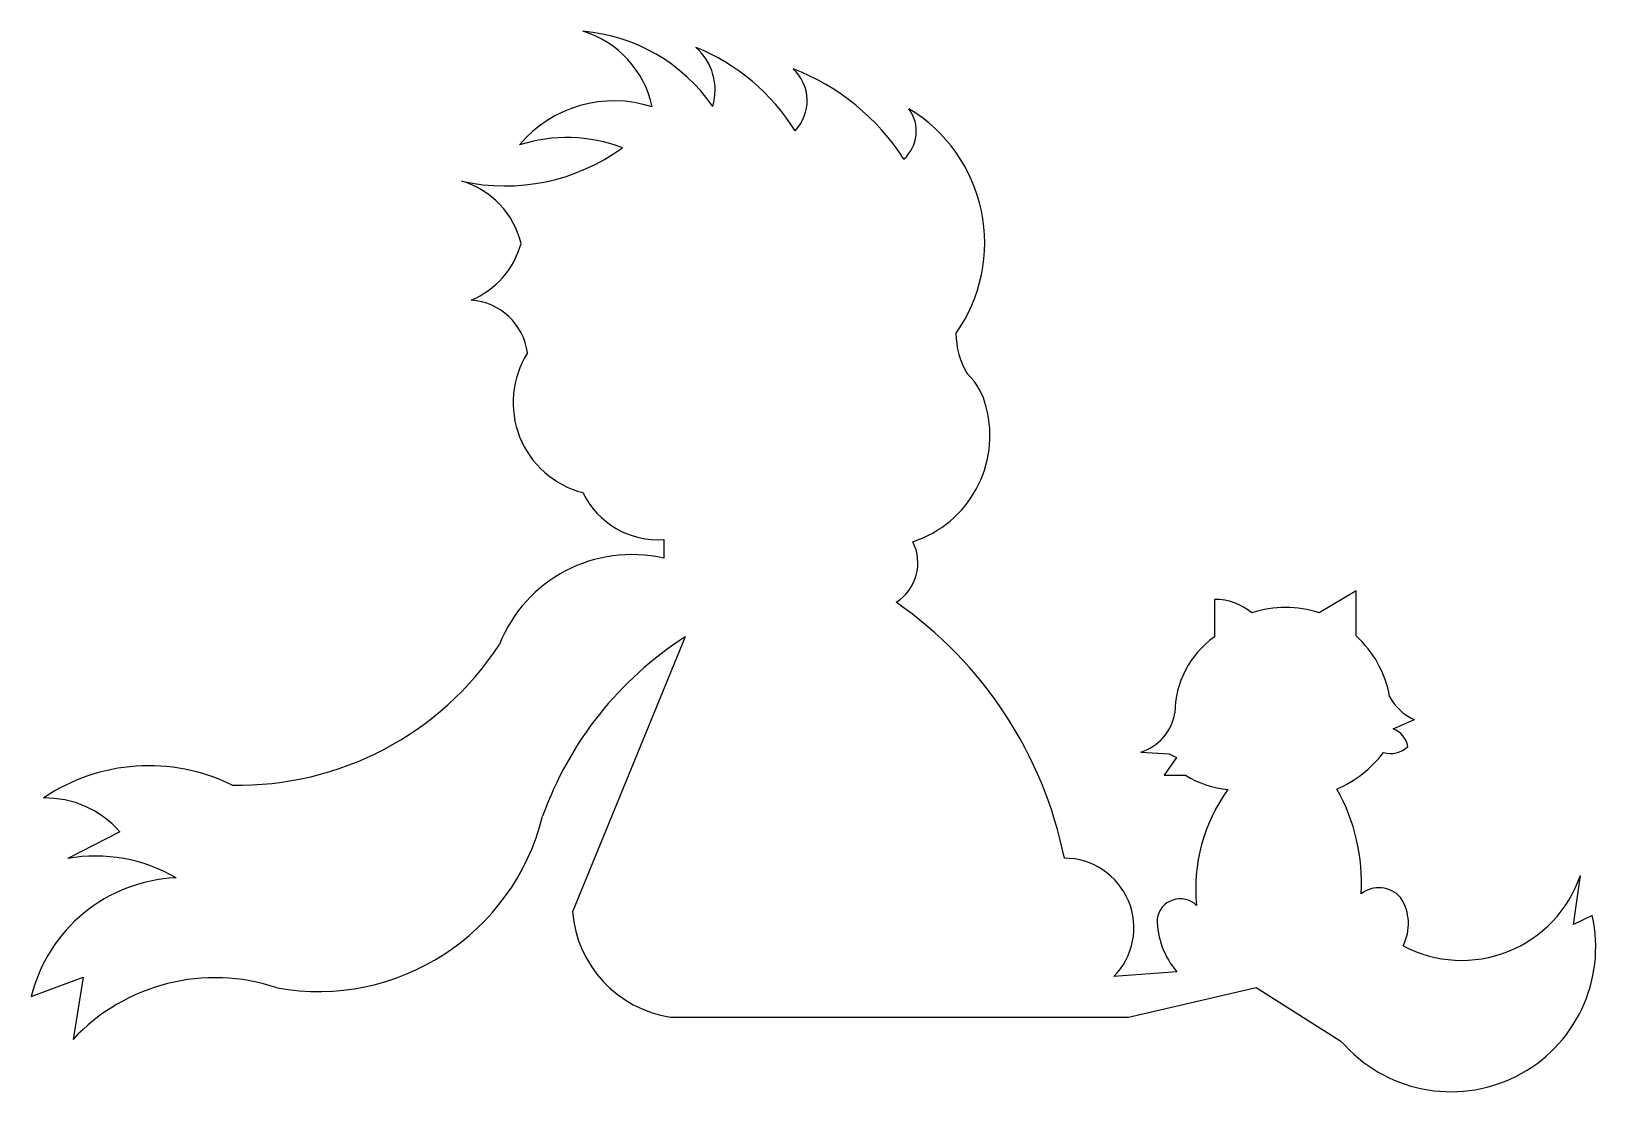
# Model space of a CAD drawing. Header units: millimetres. Extents: x 1602.1 to 1658.2, y 1247.3 to 1285.4.
import ezdxf

# ---------------------------------------------------------------- set-up
doc = ezdxf.new("R2010")
doc.units = ezdxf.units.MM

msp = doc.modelspace()

# ---------------------------------------------------------------- linework, layer by layer
for p, q in [((1624.822, 1267.129), (1624.822, 1266.457)), ((1649.63, 1265.289), (1648.311, 1264.496)), ((1649.63, 1263.671), (1649.63, 1265.289)), ((1644.558, 1264.98), (1644.558, 1263.641)), ((1625.584, 1263.639), (1621.545, 1253.777)), ((1650.963, 1260.343), (1651.725, 1260.67)), ((1641.918, 1259.508), (1642.934, 1259.441)), ((1643.194, 1259.312), (1642.751, 1258.674)), ((1642.934, 1259.441), (1643.194, 1259.312)), ((1642.751, 1258.674), (1643.523, 1258.674)), ((1605.324, 1256.649), (1603.462, 1255.692)), ((1657.426, 1253.325), (1657.671, 1255.084)), ((1658.096, 1253.645), (1657.426, 1253.325)), ((1658.096, 1253.645), (1658.096, 1253.645)), ((1643.206, 1251.63), (1640.946, 1251.453)), ((1602.146, 1250.737), (1604.004, 1251.433)), ((1604.004, 1251.433), (1603.642, 1249.201)), ((1641.476, 1250.005), (1646.045, 1251.063)), ((1646.045, 1251.063), (1649.091, 1249.144)), ((1625.054, 1250.005), (1641.476, 1250.005))]:
    msp.add_line(p, q)
for centre, radius, start, end in [((1621.39, 1279.069), 6.308, 34.7313, 85.1653), ((1620.866, 1281.896), 3.616, 11.9132, 73.0346), ((1623.157, 1277.831), 7.494, 31.8548, 67.9893), ((1624.611, 1283.244), 2.047, 343.5033, 48.5518), ((1626.471, 1276.316), 8.253, 32.6274, 68.7941), ((1628.405, 1282.865), 1.554, 316.0044, 47.4426), ((1623.032, 1278.444), 4.417, 71.8925, 140.0505), ((1632.509, 1281.771), 1.358, 312.2207, 36.1426), ((1630.708, 1277.765), 5.613, 324.7458, 58.9241), ((1621.34, 1275.955), 5.588, 69.0961, 107.6508), ((1619.13, 1286.964), 7.155, 257.4946, 305.9864), ((1616.694, 1277.014), 3.095, 13.6508, 73.3527), ((1616.733, 1278.557), 3.078, 292.593, 344.6958), ((1617.763, 1273.534), 2.186, 7.4505, 86.0183), ((1638.053, 1274.524), 2.762, 179.9921, 211.913), ((1622.75, 1272.038), 3.334, 147.7326, 255.4747), ((1633.982, 1271.315), 2.458, 13.1325, 45.3826), ((1632.5, 1270.859), 4.007, 288.0711, 14.6643), ((1624.617, 1270.129), 3.008, 206.0064, 273.9174), ((1632.255, 1266.292), 1.669, 302.1229, 26.9991), ((1623.673, 1261.478), 5.11, 76.9958, 158.3551), ((1624.734, 1252.781), 14.733, 11.4297, 55.1954), ((1644.596, 1262.989), 1.991, 49.164, 91.0996), ((1647.104, 1260.924), 3.77, 71.3402, 108.6598), ((1632.479, 1252.92), 12.745, 122.7506, 160.3669), ((1646.508, 1260.888), 3.373, 125.3251, 179.6357), ((1647.069, 1260.833), 3.823, 9.9803, 47.9441), ((1609.587, 1269.483), 11.163, 268.7578, 326.7558), ((1652.426, 1262.319), 1.792, 207.3461, 246.9548), ((1641.39, 1261.196), 1.769, 287.3963, 350.6839), ((1650.641, 1259.544), 0.862, 10.6552, 68.0749), ((1647.272, 1262.02), 4.19, 293.5322, 322.8517), ((1650.861, 1260.371), 0.916, 254.2191, 313.1793), ((1606.362, 1252.26), 6.757, 63.7981, 124.0385), ((1645.368, 1261.617), 3.474, 237.9068, 264.5977), ((1602.646, 1254.293), 3.567, 41.3325, 91.0695), ((1649.871, 1254.618), 5.989, 143.7549, 185.8385), ((1643.032, 1254.839), 6.791, 356.5014, 29.4595), ((1612.428, 1259.214), 8.294, 259.7747, 345.9645), ((1604.451, 1250.078), 5.7, 59.618, 99.9926), ((1639.174, 1253.207), 2.493, 315.2895, 89.9976), ((1607.576, 1249.412), 5.589, 92.4812, 166.2829), ((1653.417, 1256.529), 4.492, 242.0969, 341.2337), ((1650.448, 1253.597), 1.045, 41.6575, 127.6615), ((1643.33, 1253.404), 0.84, 46.0236, 171.7951), ((1649.791, 1253.352), 1.718, 332.5171, 33.167), ((1625.686, 1254.111), 4.155, 184.6113, 261.2507), ((1645.438, 1253.543), 2.94, 180.377, 220.6149), ((1653.035, 1252.513), 5.187, 220.5023, 12.606), ((1608.732, 1244.46), 6.956, 71.3562, 137.0375)]:
    msp.add_arc(centre, radius, start, end)

doc.saveas('drawing.dxf')
